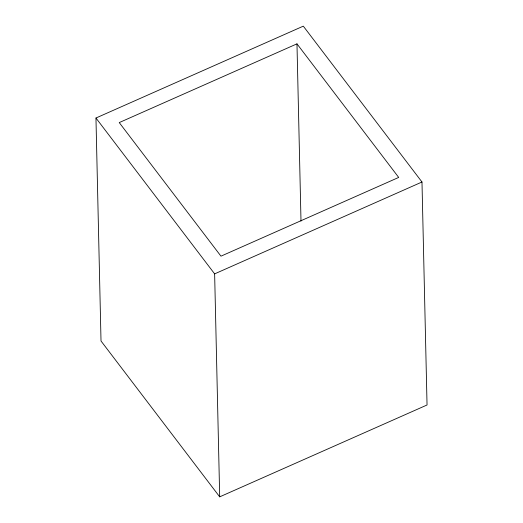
<?xml version="1.0" encoding="UTF-8"?>
<svg xmlns="http://www.w3.org/2000/svg" width="523" height="523" viewBox="0 0 523 523"><rect width="100%" height="100%" fill="white"/><g stroke="black" fill="none" stroke-linecap="round" stroke-linejoin="round"><path stroke-width="0.78" d="M95.957 118.015L303.307 26.15L421.983 182.004L427.043 404.985L219.693 496.85L101.017 340.996L95.957 118.015L214.633 273.869L219.693 496.85M296.972 43.847L119.244 122.585L220.968 256.172L398.696 177.428L296.972 43.847L301 221.085M214.633 273.869L421.983 182.004"/></g></svg>
